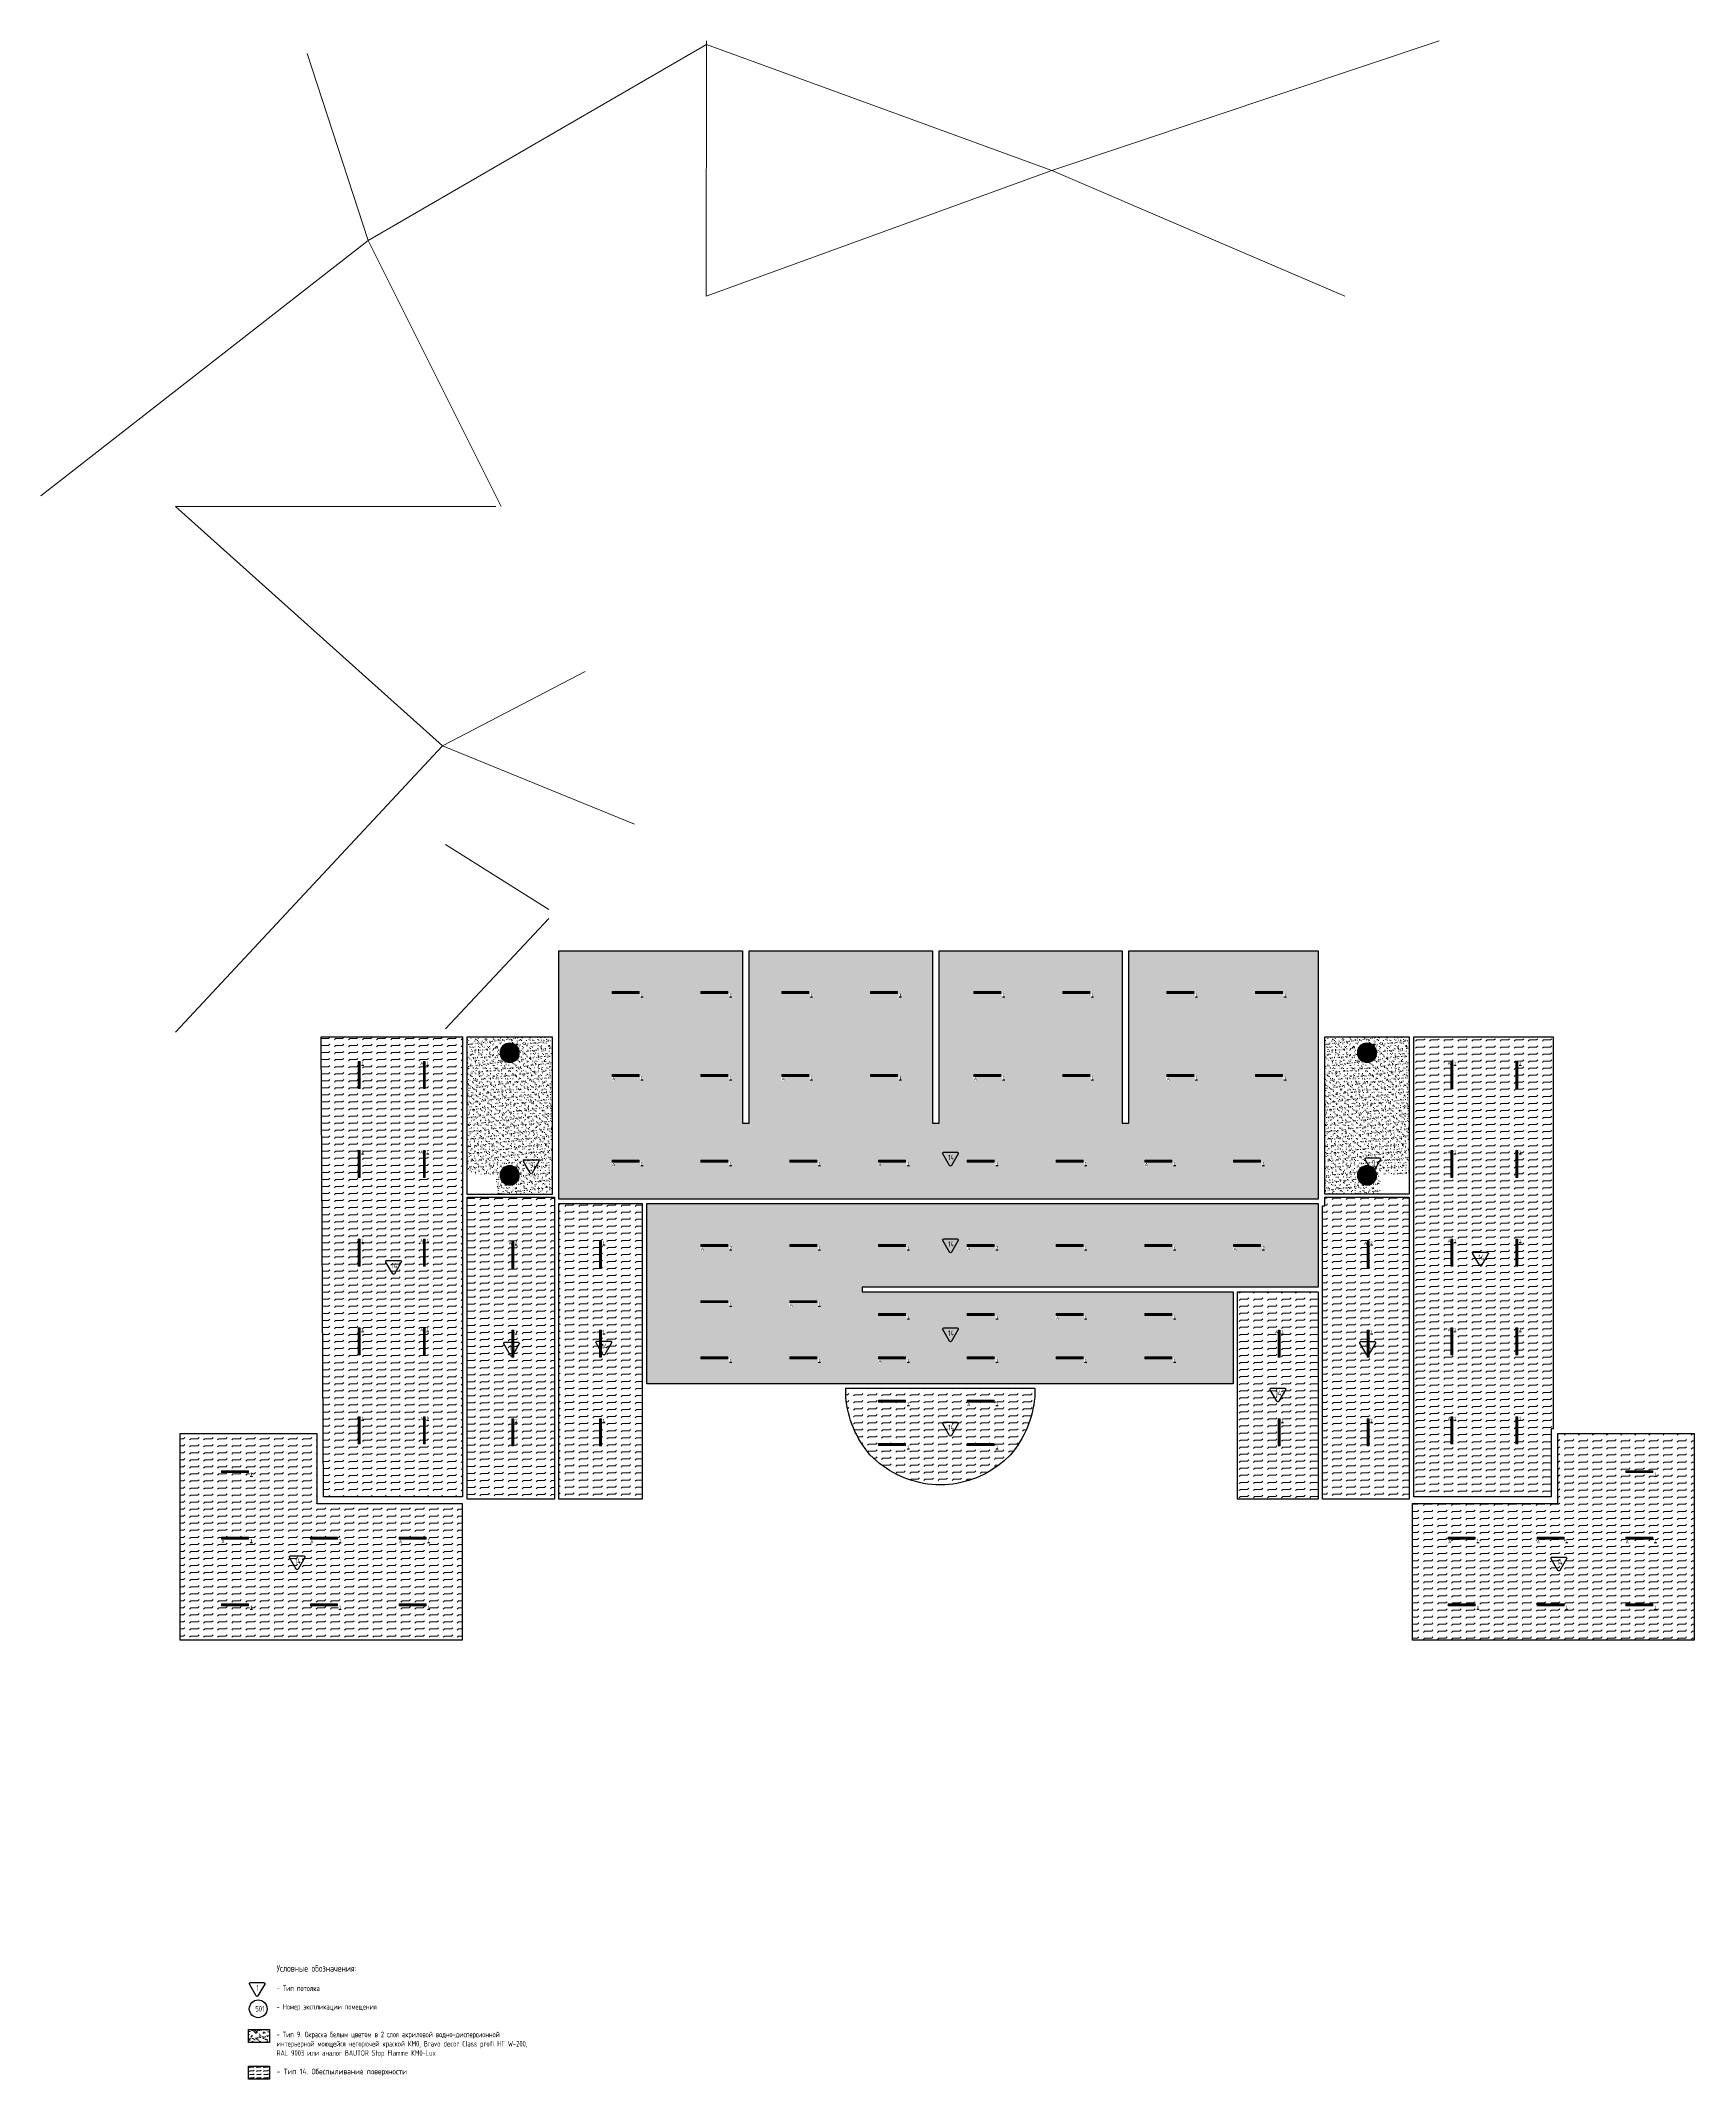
# Model space of a CAD drawing. Header units: millimetres. Extents: x -510890 to 418982, y -118257 to 141350.
# Drawn here: x 323373 to 397870, y 35519 to 127351 of the extents above; entities that cross this region are included whole.
import ezdxf

# ---------------------------------------------------------------- set-up
doc = ezdxf.new("R2010")
doc.units = ezdxf.units.MM
for name, color, linetype, lineweight in [('_ЭОМ_ОБЩ_Освещение_текст тип светильника', 172, 'Continuous', 50), ('_ЭОМ_светильник А', 1, 'Continuous', 35), ('_ЭОМ_светильник Р', 4, 'Continuous', 35), ('АР_Маркер экспликации', 239, 'Continuous', 13), ('АР_тонкая линия', 250, 'Continuous', 0)]:
    doc.layers.add(name, color=color, linetype=linetype, lineweight=lineweight)
doc.layers.add('X-ref Light', color=250, linetype='Continuous')
doc.layers.add('X-ref Light Emergency', color=249, linetype='Continuous')
doc.layers.add('АР_Потолок_Покраска', color=7, linetype='Continuous', lineweight=5, true_color=0x007399)
doc.layers.get('X-ref Light').off()
doc.styles.add('ISOCPEUR', font='isocpeur.ttf', dxfattribs={"height": 800})
doc.styles.add('ГОСТ', font='cad.shx', dxfattribs={"width": 0.8})

# ---------------------------------------------------------------- blocks, each defined once
blk = doc.blocks.new('подвесной светильник люстра')
at = {"true_color": 0xf8f6b0, "transparency": 33554687}
h = blk.add_hatch(color=51, dxfattribs=at)
h.dxf.hatch_style = 1
edge = h.paths.add_edge_path()
edge.add_ellipse((0, 0), major_axis=(-432, 0), ratio=1, start_angle=225, end_angle=315)
edge.add_line((-305, 305), (-99, 99))
edge.add_ellipse((0, 0), major_axis=(-140, 0), ratio=1, start_angle=225, end_angle=315, ccw=False)
edge.add_line((99, 99), (305, 305))
edge = h.paths.add_edge_path()
edge.add_ellipse((0, 0), major_axis=(-140, 0), ratio=1, start_angle=315, end_angle=405, ccw=False)
edge.add_line((-99, 99), (-305, 305))
edge.add_ellipse((0, 0), major_axis=(-432, 0), ratio=1, start_angle=315, end_angle=405)
edge.add_line((-305, -305), (-99, -99))
edge = h.paths.add_edge_path()
edge.add_ellipse((0, 0), major_axis=(-140, 0), ratio=1, start_angle=405, end_angle=495, ccw=False)
edge.add_line((-99, -99), (-305, -305))
edge.add_ellipse((0, 0), major_axis=(-432, 0), ratio=1, start_angle=405, end_angle=495)
edge.add_line((305, -305), (99, -99))
edge = h.paths.add_edge_path()
edge.add_ellipse((0, 0), major_axis=(-432, 0), ratio=1, start_angle=495, end_angle=585)
edge.add_line((305, 305), (99, 99))
edge.add_ellipse((0, 0), major_axis=(-140, 0), ratio=1, start_angle=495, end_angle=585, ccw=False)
edge.add_line((99, -99), (305, -305))
edge = h.paths.add_edge_path()
edge.add_ellipse((0, 0), major_axis=(-140, 0), ratio=1, start_angle=495, end_angle=585)
edge.add_ellipse((0, 0), major_axis=(-140, 0), ratio=1, start_angle=225, end_angle=315)
edge.add_ellipse((0, 0), major_axis=(-140, 0), ratio=1, start_angle=315, end_angle=405)
edge.add_ellipse((0, 0), major_axis=(-140, 0), ratio=1, start_angle=405, end_angle=495)
edge = h.paths.add_edge_path(flags=16)
edge.add_ellipse((0, 0), major_axis=(-14, 0), ratio=1, start_angle=0, end_angle=360)
at = {"color": 0, "linetype": 'ByBlock', "lineweight": -2}
for points in [[(-305, 305), (-99, 99)], [(305, 305), (99, 99)], [(-99, -99), (-305, -305)], [(99, -99), (305, -305)]]:
    blk.add_lwpolyline(points, dxfattribs=at)
for major_axis in [(-432, 0), (-140, 0), (-140, 0), (-14, 0)]:
    blk.add_ellipse((0, 0), major_axis=major_axis, ratio=1, start_param=3.926991, end_param=10.210176, dxfattribs=at)
blk = doc.blocks.new('ORIO LINE')
at = {"color": 0, "linetype": 'ByBlock', "lineweight": -2}
for p, q in [((-594, -4), (-594, 84)), ((-594, 84), (621, 84)), ((-590, 0), (-590, 80)), ((-590, 80), (617, 80)), ((617, 0), (-590, 0)), ((617, 80), (617, 0)), ((621, 84), (621, -4)), ((621, -4), (-594, -4))]:
    blk.add_line(p, q, dxfattribs=at)
blk.add_lwpolyline([(-590, 40), (617, 40)], dxfattribs=at)
blk = doc.blocks.new('A$Ceef6336e')
at = {"layer": '_ЭОМ_светильник А', "color": 18, "lineweight": 18, "ltscale": 100, "true_color": 0x000000}
for p, rotation in [((-4141, -1564), 89.99999999999991), ((4903, -1528), 179.9999999999999), ((12545, -1528), 179.9999999999999), ((21202, -1528), 179.9999999999999), ((29887, -1528), 179.9999999999999), ((42152, -1564), 89.99999999999991), ((-4141, -5564), 89.99999999999991), ((4903, -5389), 179.9999999999999), ((16903, -5389), 179.9999999999999), ((28903, -5389), 179.9999999999999), ((42152, -5564), 89.99999999999991), ((-4141, -9564), 89.99999999999991), ((-155, -9664), 89.99999999999991), ((8903, -9186), 179.9999999999999), ((20903, -9186), 179.9999999999999), ((32903, -9186), 179.9999999999999), ((38385, -9664), 89.99999999999991), ((42152, -9564), 89.99999999999991), ((12903, -11719), 179.9999999999999), ((24903, -12302), 179.9999999999999), ((-4141, -13564), 89.99999999999991), ((3800, -13664), 89.99999999999991), ((34370, -13664), 89.99999999999991), ((42152, -13564), 89.99999999999991), ((16903, -14252), 179.9999999999999), ((20903, -16202), 179.9999999999999), ((-4141, -17564), 89.99999999999991), ((42152, -17564), 89.99999999999991), ((-12695, -22376), 179.9999999999999), ((-8695, -22376), 179.9999999999999), ((-4695, -22376), 179.9999999999999)]:
    blk.add_blockref('ORIO LINE', p, dxfattribs=dict(at, rotation=rotation))
for p in [(-337, -6066), (38288, -6066)]:
    blk.add_blockref('подвесной светильник люстра', p, dxfattribs=at)
at = {"layer": '_ЭОМ_светильник А', "color": 18, "lineweight": 18, "ltscale": 100, "true_color": 0x000000, "xscale": -1, "rotation": 180}
for p in [(42545, -22376), (46545, -22376), (50545, -22376)]:
    blk.add_blockref('ORIO LINE', p, dxfattribs=at)
at = {"layer": '_ЭОМ_светильник Р', "color": 18, "lineweight": 18, "true_color": 0x000000}
for p, rotation in [((4903, 2205), 179.9999999999999), ((8903, 2205), 179.9999999999999), ((12545, 2205), 179.9999999999999), ((16545, 2205), 179.9999999999999), ((21202, 2205), 179.9999999999999), ((25202, 2205), 179.9999999999999), ((29887, 2205), 179.9999999999999), ((33887, 2205), 179.9999999999999), ((-7073, -1564), 89.99999999999991), ((8903, -1528), 179.9999999999999), ((16545, -1528), 179.9999999999999), ((25202, -1528), 179.9999999999999), ((33887, -1528), 179.9999999999999), ((45084, -1564), 89.99999999999991), ((-7073, -5564), 89.99999999999991), ((8903, -5389), 179.9999999999999), ((12903, -5389), 179.9999999999999), ((20903, -5389), 179.9999999999999), ((24903, -5389), 179.9999999999999), ((32903, -5389), 179.9999999999999), ((45084, -5564), 89.99999999999991), ((-7073, -9564), 89.99999999999991), ((3800, -9664), 89.99999999999991), ((12903, -9186), 179.9999999999999), ((16903, -9186), 179.9999999999999), ((24903, -9186), 179.9999999999999), ((28903, -9186), 179.9999999999999), ((45084, -9564), 89.99999999999991), ((8903, -11719), 179.9999999999999), ((16903, -12302), 179.9999999999999), ((20903, -12302), 179.9999999999999), ((28903, -12302), 179.9999999999999), ((-7073, -13564), 89.99999999999991), ((-155, -13664), 89.99999999999991), ((38385, -13664), 89.99999999999991), ((45084, -13564), 89.99999999999991), ((8903, -14252), 179.9999999999999), ((12903, -14252), 179.9999999999999), ((20903, -14252), 179.9999999999999), ((24903, -14252), 179.9999999999999), ((28903, -14252), 179.9999999999999), ((16903, -16202), 179.9999999999999), ((-7073, -17564), 89.99999999999991), ((-155, -17664), 89.99999999999991), ((3800, -17664), 89.99999999999991), ((34370, -17664), 89.99999999999991), ((38385, -17664), 89.99999999999991), ((45084, -17564), 89.99999999999991), ((16903, -18152), 179.9999999999999), ((20903, -18152), 179.9999999999999), ((-12695, -19376), 179.9999999999999), ((-12695, -25376), 179.9999999999999), ((-8695, -25376), 179.9999999999999), ((-4695, -25376), 179.9999999999999)]:
    blk.add_blockref('ORIO LINE', p, dxfattribs=dict(at, rotation=rotation))
at = {"layer": '_ЭОМ_светильник Р', "color": 18, "lineweight": 18, "ltscale": 100, "true_color": 0x000000}
for p in [(-337, -546), (38288, -546)]:
    blk.add_blockref('подвесной светильник люстра', p, dxfattribs=at)
at = {"layer": '_ЭОМ_светильник Р', "color": 18, "lineweight": 18, "true_color": 0x000000, "xscale": -1, "rotation": 180}
for p in [(50545, -19376), (42545, -25376), (46545, -25376), (50545, -25376)]:
    blk.add_blockref('ORIO LINE', p, dxfattribs=at)
at = {"layer": 'X-ref Light Emergency', "color": 18, "linetype": 'ByBlock', "lineweight": 18, "ltscale": 40, "true_color": 0x000000}
for p in [(-337, -546), (38288, -546), (-337, -6066), (38288, -6066)]:
    blk.add_blockref('подвесной светильник люстра', p, dxfattribs=at)
at = {"layer": '_ЭОМ_ОБЩ_Освещение_текст тип светильника', "color": 18, "lineweight": 18, "ltscale": 40, "true_color": 0x000000, "char_height": 142.2, "attachment_point": 1, "style": 'ГОСТ', "bg_fill": 3, "box_fill_scale": 1.1, "bg_fill_color": 256, "bg_fill_transparency": 0}
for s, insert, width in [('{\\L1}', (5566, 2124), 46.12), ('{\\L1}', (9566, 2124), 46.12), ('{\\L1}', (13207, 2124), 46.12), ('{\\L1}', (17207, 2124), 46.12), ('{\\L1}', (21865, 2124), 46.12), ('{\\L1}', (25865, 2124), 46.12), ('{\\L1}', (30550, 2124), 46.12), ('{\\L1}', (34550, 2124), 46.12), ('{\\L3}', (-56, 0), 55.87), ('{\\L3}', (38569, 0), 55.87), ('{\\L1}', (-7018, -945), 46.12), ('{\\L1}', (-4087, -945), 46.12), ('{\\L1}', (5566, -1609), 46.12), ('{\\L1}', (9566, -1609), 46.12), ('{\\L1}', (13207, -1609), 46.12), ('{\\L1}', (17207, -1609), 46.12), ('{\\L1}', (21865, -1609), 46.12), ('{\\L1}', (25865, -1609), 46.12), ('{\\L1}', (30550, -1609), 46.12), ('{\\L1}', (34550, -1609), 46.12), ('{\\L1}', (42207, -945), 46.12), ('{\\L1}', (45138, -945), 46.12), ('{\\L1}', (-7018, -4945), 46.12), ('{\\L1}', (-4087, -4945), 46.12), ('{\\L4}', (-56, -5520), 55.87), ('{\\L1}', (5566, -5470), 46.12), ('{\\L1}', (9566, -5470), 46.12), ('{\\L1}', (13566, -5470), 46.12), ('{\\L1}', (17566, -5470), 46.12), ('{\\L1}', (21566, -5470), 46.12), ('{\\L1}', (25566, -5470), 46.12), ('{\\L1}', (29566, -5470), 46.12), ('{\\L1}', (33566, -5470), 46.12), ('{\\L4}', (38569, -5520), 55.87), ('{\\L1}', (42207, -4945), 46.12), ('{\\L1}', (45138, -4945), 46.12), ('{\\L1}', (-7018, -8945), 46.12), ('{\\L1}', (-4087, -8945), 46.12), ('{\\L2}', (-100, -9045), 46.12), ('{\\L1}', (3855, -9045), 46.12), ('{\\L2}', (38440, -9045), 46.12), ('{\\L1}', (42207, -8945), 46.12), ('{\\L1}', (45138, -8945), 46.12), ('{\\L2}', (9566, -9267), 46.12), ('{\\L1}', (13566, -9267), 46.12), ('{\\L1}', (17566, -9267), 46.12), ('{\\L2}', (21566, -9267), 46.12), ('{\\L1}', (25566, -9267), 46.12), ('{\\L1}', (29566, -9267), 46.12), ('{\\L2}', (33566, -9267), 46.12), ('{\\L1}', (9566, -11800), 46.12), ('{\\L1}', (13566, -11800), 46.12), ('{\\L1}', (17566, -12383), 46.12), ('{\\L1}', (21566, -12383), 46.12), ('{\\L1}', (25566, -12383), 46.12), ('{\\L1}', (29566, -12383), 46.12), ('{\\L1}', (-7018, -12945), 46.12), ('{\\L1}', (-4087, -12945), 46.12), ('{\\L1}', (-100, -13045), 46.12), ('{\\L1}', (3855, -13045), 46.12), ('{\\L1}', (34425, -13045), 46.12), ('{\\L1}', (38440, -13045), 46.12), ('{\\L1}', (42207, -12945), 46.12), ('{\\L1}', (45138, -12945), 46.12), ('{\\L1}', (9566, -14333), 46.12), ('{\\L1}', (13566, -14333), 46.12), ('{\\L1}', (17566, -14333), 46.12), ('{\\L1}', (21566, -14333), 46.12), ('{\\L1}', (25566, -14333), 46.12), ('{\\L1}', (29566, -14333), 46.12), ('{\\L1}', (17566, -16283), 46.12), ('{\\L1}', (21566, -16283), 46.12), ('{\\L1}', (-7018, -16945), 46.12), ('{\\L1}', (-4087, -16945), 46.12), ('{\\L1}', (-100, -17045), 46.12), ('{\\L1}', (3855, -17045), 46.12), ('{\\L1}', (34425, -17045), 46.12), ('{\\L1}', (38440, -17045), 46.12), ('{\\L1}', (42207, -16945), 46.12), ('{\\L1}', (45138, -16945), 46.12), ('{\\L1}', (17566, -18233), 46.12), ('{\\L1}', (21566, -18233), 46.12), ('{\\L1}', (-12033, -19457), 46.12), ('{\\L1}', (51235, -19457), 46.12), ('{\\L1}', (-12033, -22457), 46.12), ('{\\L1}', (-8033, -22457), 46.12), ('{\\L1}', (-4033, -22457), 46.12), ('{\\L1}', (43231, -22453), 46.12), ('{\\L1}', (47235, -22457), 46.12), ('{\\L1}', (51235, -22457), 46.12), ('{\\L1}', (-12033, -25457), 46.12), ('{\\L1}', (-8033, -25457), 46.12), ('{\\L1}', (-4033, -25457), 46.12), ('{\\L1}', (43235, -25457), 46.12), ('{\\L1}', (47235, -25457), 46.12), ('{\\L1}', (51235, -25457), 46.12)]:
    blk.add_mtext(s, dxfattribs=dict(at, insert=insert, width=width))
at = {"layer": '_ЭОМ_светильник А', "color": 18, "lineweight": 18, "ltscale": 100, "true_color": 0x000000, "char_height": 142, "width": 86.04, "attachment_point": 1, "style": 'ГОСТ', "bg_fill": 3, "box_fill_scale": 1.1, "bg_fill_color": 256, "bg_fill_transparency": 0}
for insert in [(4285, -1654), (11923, -1650), (20584, -1654), (29269, -1654), (4282, -5511), (16282, -5511), (28285, -5515), (-797, -5591), (37828, -5591), (8285, -9312), (20289, -9312), (32285, -9312), (12282, -11841), (24282, -12424), (16282, -14374), (20282, -16324), (-13317, -22498), (-9317, -22498), (-5317, -22498), (41955, -22502), (45951, -22498), (49951, -22498)]:
    blk.add_mtext('А', dxfattribs=dict(at, insert=insert))
for insert in [(-4364, -955), (41929, -955), (-4364, -4955), (41929, -4955), (-4364, -8955), (-377, -9055), (38159, -9055), (41929, -8955), (-4364, -12955), (3582, -13059), (34152, -13059), (41929, -12955), (-4364, -16955), (41933, -16959)]:
    blk.add_mtext('А', dxfattribs=dict(at, insert=insert))
blk = doc.blocks.new('A$Cbdfa4545')
at = {"layer": 'АР_тонкая линия', "ltscale": 100}
for p, q in [((14999, -12250), (30249, -3411)), ((30234, -14750), (30249, -3250)), ((30249, -3411), (45805, -9099)), ((63259, -3250), (45805, -9099)), ((45805, -9099), (30234, -14750)), ((45805, -9099), (58999, -14750)), ((249, -23750), (14999, -12250)), ((14999, -12250), (20999, -24231)), ((20749, -24231), (6319, -24231)), ((6319, -24231), (18351, -35012)), ((24779, -31665), (18351, -35012)), ((18351, -35012), (6319, -47915)), ((18351, -35012), (26999, -38535)), ((18479, -39465), (23134, -42391))]:
    blk.add_line(p, q, dxfattribs=at)
for points in [[(12249, -3817), (14999, -12250)], [(18479, -47755), (23134, -42791)]]:
    blk.add_lwpolyline(points, dxfattribs=at)

msp = doc.modelspace()

# ---------------------------------------------------------------- hatches: boundary and pattern name
at = {"layer": 'АР_Потолок_Покраска'}
h = msp.add_hatch(dxfattribs=at)
h.set_pattern_fill('FLEX', color=256, scale=50)
h.set_pattern_definition([(0, (264334.32, 23121.33), (0, 317.5), [317.5, -317.5]), (45, (264651.82, 23121.33), (0, 317.5), [79.375, -290.2628, 79.375, -449.0128])])
h.paths.add_polyline_path([(372394.6, 86350.7), (380919.6, 86350.7), (380919.6, 75165.7), (346719.6, 75165.7), (346719.6, 86350.7), (354984.6, 86350.7), (354984.6, 78590.3), (355284.6, 78590.3), (355284.6, 86350.7), (363549.6, 86350.7), (363549.6, 78590.3), (363849.6, 78590.3), (363849.6, 86350.7), (372094.6, 86350.7), (372094.6, 78590.3), (372394.6, 78590.3)])
h = msp.add_hatch(dxfattribs=at)
h.set_pattern_fill('FLEX', color=256, scale=50)
h.set_pattern_definition([(0, (226166.73, 18903.93), (0, 317.5), [317.5, -317.5]), (45, (226484.23, 18903.93), (0, 317.5), [79.375, -290.2628, 79.375, -449.0128])])
h.paths.add_polyline_path([(336004.6, 82485.7), (342379.6, 82485.7), (342379.6, 61755.7), (336104.6, 61755.7)])
h = msp.add_hatch(dxfattribs=at)
h.set_pattern_fill('AR-SAND', color=256, scale=5)
h.set_pattern_definition([(37.5, (137892.84, 47614.56), (-8.00016, 244.70662), [0, -193.04, 0, -215.9, 0, -206.375]), (7.5, (137892.84, 47614.56), (224.76164, 358.41255), [0, -104.14, 0, -173.99, 0, -66.675]), (327.5, (137736.63, 47614.56), (395.49619, 0.7186), [0, -63.5, 0, -228.6, 0, -298.45]), (317.5, (137736.63, 47614.56), (381.7782, 111.46466), [0, -31.75, 0, -149.86, 0, -171.45])])
h.paths.add_polyline_path([(346419.6, 82485.7), (346419.6, 75381.3), (343879.7, 75381.3), (343879.6, 76285.8), (342579.6, 76285.7), (342579.6, 82485.7)])
h = msp.add_hatch(dxfattribs=at)
h.set_pattern_fill('AR-SAND', color=256, scale=5)
h.set_pattern_definition([(37.5, (176502.84, 47614.56), (-8.00016, 244.70662), [0, -193.04, 0, -215.9, 0, -206.375]), (7.5, (176502.84, 47614.56), (224.76164, 358.41255), [0, -104.14, 0, -173.99, 0, -66.675]), (327.5, (176346.63, 47614.56), (395.49619, 0.7186), [0, -63.5, 0, -228.6, 0, -298.45]), (317.5, (176346.63, 47614.56), (381.7782, 111.46466), [0, -31.75, 0, -149.86, 0, -171.45])])
h.paths.add_polyline_path([(385029.6, 82485.7), (385029.6, 76285.7), (383729.6, 76285.7), (383729.6, 75385.7), (381219.6, 75388), (381219.6, 82485.7)])
h = msp.add_hatch(dxfattribs=at)
h.set_pattern_fill('FLEX', color=256, scale=50)
h.set_pattern_definition([(0, (275512.9, 19788.9), (0, 317.5), [317.5, -317.5]), (45, (275830.4, 19788.9), (0, 317.5), [79.375, -290.2628, 79.375, -449.0128])])
h.paths.add_polyline_path([(385229.6, 82485.7), (391519.6, 82485.7), (391519.6, 64815.7), (391419.6, 64815.7), (391419.6, 61755.7), (385229.6, 61755.7)])
h = msp.add_hatch(dxfattribs=at)
h.set_pattern_fill('FLEX', color=256, scale=50)
h.set_pattern_definition([(0, (232724.88, 12329.18), (0, 317.5), [317.5, -317.5]), (45, (233042.38, 12329.18), (0, 317.5), [79.375, -290.2628, 79.375, -449.0128])])
h.paths.add_polyline_path([(342579.6, 75262.4), (346519.6, 75262.4), (346519.6, 61655.7), (342579.6, 61655.7)])
h = msp.add_hatch(dxfattribs=at)
h.set_pattern_fill('FLEX', color=256, scale=50)
h.set_pattern_definition([(0, (236543.65, 12348.9), (0, 317.5), [317.5, -317.5]), (45, (236861.15, 12348.9), (0, 317.5), [79.375, -290.2628, 79.375, -449.0128])])
h.paths.add_polyline_path([(346719.6, 74965.7), (350474.6, 74965.7), (350474.6, 61655.7), (346719.6, 61655.7)])
h = msp.add_hatch(dxfattribs=at)
h.set_pattern_fill('FLEX', color=256, scale=50)
h.paths.add_polyline_path([(350674.6, 74965.7), (380919.6, 74965.7), (380919.6, 71195.7), (360384.6, 71195.7), (360384.6, 70994.7), (377089.6, 70995.7), (377089.6, 66845.7), (350674.6, 66845.7)])
h = msp.add_hatch(dxfattribs=at)
h.set_pattern_fill('FLEX', color=256, scale=50)
h.set_pattern_definition([(0, (271123.25, 9807.52), (0, 317.5), [317.5, -317.5]), (45, (271440.75, 9807.52), (0, 317.5), [79.375, -290.2628, 79.375, -449.0128])])
h.paths.add_polyline_path([(381219.6, 75262), (385029.6, 75262), (385029.6, 61655.7), (381119.6, 61655.7), (381119.6, 74865.7), (381219.6, 74865.7)])
h = msp.add_hatch(dxfattribs=at)
h.set_pattern_fill('FLEX', color=256, scale=50)
h.set_pattern_definition([(0, (267572.68, 8433.5), (0, 317.5), [317.5, -317.5]), (45, (267890.18, 8433.49), (0, 317.5), [79.375, -290.2628, 79.375, -449.0128])])
h.paths.add_polyline_path([(377289.6, 70995.7), (380919.6, 70995.7), (380919.6, 61655.7), (377289.6, 61655.7)])
h = msp.add_hatch(dxfattribs=at)
h.set_pattern_fill('FLEX', color=256, scale=50)
edge = h.paths.add_edge_path()
edge.add_line((359644.2, 66645.7), (368154.3, 66645.7))
edge.add_line((368154.3, 66645.7), (368154.3, 66245.7))
edge.add_arc((363599.1, 66636.9), 4572, 319.300367, 355.091765, ccw=False)
edge.add_line((367065.3, 63655.5), (366777.5, 63377.6))
edge.add_arc((363825.1, 66830.2), 4542.9, 273.465225, 310.535136, ccw=False)
edge.add_line((364099.7, 62295.7), (363699.6, 62295.7))
edge.add_arc((363974.2, 66830.2), 4542.9, 229.465304, 266.535, ccw=False)
edge.add_line((361021.7, 63377.6), (360734, 63655.5))
edge.add_arc((364200.7, 66638.5), 4573.5, 184.926954, 220.710872, ccw=False)
edge.add_line((359644.2, 66245.7), (359644.2, 66645.7))
h = msp.add_hatch(dxfattribs=at)
h.set_pattern_fill('FLEX', color=256, scale=50)
h.set_pattern_definition([(0, (225353.77, -2298.97), (0, 317.5), [317.5, -317.5]), (45, (225671.27, -2298.97), (0, 317.5), [79.375, -290.2628, 79.375, -449.0128])])
h.paths.add_polyline_path([(335804.6, 61455.7), (342354.6, 61455.7), (342354.6, 55305.7), (329654.6, 55305.7), (329654.2, 64615.7), (335804.6, 64615.7)])
h = msp.add_hatch(dxfattribs=at)
h.set_pattern_fill('FLEX', color=256, scale=50)
h.set_pattern_definition([(0, (277139.34, -2081.68), (0, 317.5), [317.5, -317.5]), (45, (277456.84, -2081.68), (0, 317.5), [79.375, -290.2628, 79.375, -449.0128])])
h.paths.add_polyline_path([(385169.6, 61455.7), (391719.6, 61455.7), (391719.6, 64615.7), (397870, 64615.7), (397869.6, 55305.7), (385169.6, 55305.7)])
h = msp.add_hatch(dxfattribs=at)
h.set_pattern_fill('AR-SAND', color=256, scale=5)
h.set_pattern_definition([(37.5, (0, 757.65), (-8.00016, 244.70662), [0, -193.04, 0, -215.9, 0, -206.375]), (7.5, (0, 757.65), (224.76164, 358.41255), [0, -104.14, 0, -173.99, 0, -66.675]), (327.5, (-156.2, 757.65), (395.49619, 0.71859), [0, -63.5, 0, -228.6, 0, -298.45]), (317.5, (-156.2, 757.65), (381.77823, 111.46466), [0, -31.75, 0, -149.86, 0, -171.45])])
h.paths.add_polyline_path([(332728.2, 37764.2), (333672, 37764.2), (333672, 37172.4), (332728.2, 37172.4)])
h = msp.add_hatch(dxfattribs=at)
h.set_pattern_fill('FLEX', color=256, scale=25)
h.set_pattern_definition([(0, (111824.68, 66219.88), (0, 158.75), [158.75, -158.75]), (45, (111983.43, 66219.88), (0, 158.75), [39.6875, -145.1314, 39.6875, -224.5064])])
h.paths.add_polyline_path([(332728.2, 36111.3), (333672, 36111.3), (333672, 35519.4), (332728.2, 35519.4)])

# ---------------------------------------------------------------- linework, layer by layer
for points in [[(372394.6, 86350.7), (380919.6, 86350.7), (380919.6, 75165.7), (346719.6, 75165.7), (346719.6, 86350.7), (354984.6, 86350.7), (354984.6, 78590.3), (355284.6, 78590.3), (355284.6, 86350.7), (363549.6, 86350.7), (363549.6, 78590.3), (363849.6, 78590.3), (363849.6, 86350.7), (372094.6, 86350.7), (372094.6, 78590.3), (372394.6, 78590.3)], [(336004.6, 82485.7), (342379.6, 82485.7), (342379.6, 61755.7), (336104.6, 61755.7)], [(346419.6, 82485.7), (346419.6, 75381.3), (342579.6, 75381.3), (342579.6, 82485.7)], [(385029.6, 82485.7), (385029.6, 75388), (381219.6, 75388), (381219.6, 82485.7)], [(385229.6, 82485.7), (391519.6, 82485.7), (391519.6, 64815.7), (391419.6, 64815.7), (391419.6, 61755.7), (385229.6, 61755.7)], [(342579.6, 75262.4), (346519.6, 75262.4), (346519.6, 61655.7), (342579.6, 61655.7)], [(346719.6, 74965.7), (350474.6, 74965.7), (350474.6, 61655.7), (346719.6, 61655.7)], [(350674.6, 74965.7), (380919.6, 74965.7), (380919.6, 71195.7), (360384.6, 71195.7), (360384.6, 70994.7), (377089.6, 70995.7), (377089.6, 66845.7), (350674.6, 66845.7)], [(381219.6, 75262), (385029.6, 75262), (385029.6, 61655.7), (381119.6, 61655.7), (381119.6, 74865.7), (381219.6, 74865.7)], [(377289.6, 70995.7), (380919.6, 70995.7), (380919.6, 61655.7), (377289.6, 61655.7)], [(335804.6, 61455.7), (342354.6, 61455.7), (342354.6, 55305.7), (329654.6, 55305.7), (329654.2, 64615.7), (335804.6, 64615.7)], [(385169.6, 61455.7), (391719.6, 61455.7), (391719.6, 64615.7), (397870, 64615.7), (397869.6, 55305.7), (385169.6, 55305.7)], [(332728.2, 37764.2), (333672, 37764.2), (333672, 37172.4), (332728.2, 37172.4)], [(332728.2, 36111.3), (333672, 36111.3), (333672, 35519.4), (332728.2, 35519.4)]]:
    msp.add_lwpolyline(points, close=True)
for points in [[(364053.6, 77284.3), (364659.8, 77284.3, -0.5773495), (364703.1, 77209.3), (364400, 76684.3, -0.5773541), (364313.4, 76684.3), (364010.3, 77209.3, -0.5773491), (364053.6, 77284.3, -0.0000017)], [(345165.6, 76935.4), (345771.8, 76935.4, -0.5773495), (345815.1, 76860.4), (345512, 76335.4, -0.5773541), (345425.4, 76335.4), (345122.3, 76860.4, -0.5773491), (345165.6, 76935.4, -0.0000017)], [(383083.5, 77028.5), (383689.8, 77028.5, -0.5773495), (383733.1, 76953.5), (383430, 76428.5, -0.5773541), (383343.4, 76428.5), (383040.2, 76953.5, -0.5773491), (383083.5, 77028.5, -0.0000017)], [(364053.6, 73377.8), (364659.8, 73377.8, -0.5773495), (364703.1, 73302.8), (364400, 72777.8, -0.5773541), (364313.4, 72777.8), (364010.3, 73302.8, -0.5773491), (364053.6, 73377.8, -0.0000017)], [(387943.3, 72773), (388549.5, 72773, -0.5773495), (388592.8, 72698), (388289.7, 72173, -0.5773541), (388203.1, 72173), (387899.9, 72698, -0.5773491), (387943.3, 72773, -0.0000017)], [(338968.6, 72406.9), (339574.8, 72406.9, -0.5773495), (339618.1, 72331.9), (339315, 71806.9, -0.5773541), (339228.4, 71806.9), (338925.3, 72331.9, -0.5773491), (338968.6, 72406.9, -0.0000017)], [(364053.6, 69366.5), (364659.8, 69366.5, -0.5773495), (364703.1, 69291.5), (364400, 68766.5, -0.5773541), (364313.4, 68766.5), (364010.3, 69291.5, -0.5773491), (364053.6, 69366.5, -0.0000017)], [(344282.3, 68716.5), (344888.5, 68716.5, -0.5773495), (344931.8, 68641.5), (344628.7, 68116.5, -0.5773541), (344542.1, 68116.5), (344239, 68641.5, -0.5773491), (344282.3, 68716.5, -0.0000017)], [(348436.8, 68774), (349043, 68774, -0.5773495), (349086.3, 68699), (348783.2, 68174, -0.5773541), (348696.6, 68174), (348393.5, 68699, -0.5773491), (348436.8, 68774, -0.0000017)], [(382852.9, 68753.1), (383459.1, 68753.1, -0.5773495), (383502.4, 68678.1), (383199.3, 68153.1, -0.5773541), (383112.7, 68153.1), (382809.6, 68678.1, -0.5773491), (382852.9, 68753.1, -0.0000017)], [(378801.3, 66658.8), (379407.5, 66658.8, -0.5773495), (379450.8, 66583.8), (379147.7, 66058.8, -0.5773541), (379061.1, 66058.8), (378758, 66583.8, -0.5773491), (378801.3, 66658.8, -0.0000017)], [(364053.6, 65116.9), (364659.8, 65116.9, -0.5773495), (364703.1, 65041.9), (364400, 64516.9, -0.5773541), (364313.4, 64516.9), (364010.3, 65041.9, -0.5773491), (364053.6, 65116.9, -0.0000017)], [(334626, 59100.3), (335232.2, 59100.3, -0.5773495), (335275.5, 59025.3), (334972.4, 58500.3, -0.5773541), (334885.8, 58500.3), (334582.7, 59025.3, -0.5773491), (334626, 59100.3, -0.0000017)], [(391471.2, 59042.1), (392077.4, 59042.1, -0.5773495), (392120.7, 58967.1), (391817.6, 58442.1, -0.5773541), (391731, 58442.1), (391427.9, 58967.1, -0.5773491), (391471.2, 59042.1, -0.0000017)], [(332814.2, 39875.3), (333420.4, 39875.3, -0.5773495), (333463.7, 39800.3), (333160.6, 39275.3, -0.5773541), (333074, 39275.3), (332770.9, 39800.3, -0.5773491), (332814.2, 39875.3, -0.0000017)]]:
    msp.add_lwpolyline(points, format="xyb")
msp.add_lwpolyline([(359644.2, 66645.7), (368154.3, 66645.7), (368154.3, 66245.7, -0.1574515), (367065.3, 63655.5), (366777.5, 63377.6, -0.1631735), (364099.7, 62295.7), (363699.6, 62295.7, -0.1631725), (361021.7, 63377.6), (360734, 63655.5, -0.1574181), (359644.2, 66245.7)], format="xyb", close=True)
msp.add_circle((333169, 38692.6), 400)

# ---------------------------------------------------------------- block references
at = {"layer": 'X-ref Light Emergency', "linetype": 'ByBlock', "ltscale": 40}
for p in [(344499.6, 81761.2), (383124.6, 81761.2), (344499.6, 76241.2), (383124.6, 76241.2)]:
    msp.add_blockref('подвесной светильник люстра', p, dxfattribs=at)

# ---------------------------------------------------------------- texts
at = {"char_height": 250, "attachment_point": 1, "style": 'ISOCPEUR'}
for s, insert, width in [('{\\W0.7;14}', (364256.7, 77172.2), 294.334), ('{\\W0.7;9}', (345419.3, 76823.3), 294.334), ('{\\W0.7;9}', (383337.2, 76916.5), 294.334), ('{\\W0.7;14}', (364256.7, 73265.7), 294.334), ('{\\W0.7;14}', (388146.3, 72660.9), 294.334), ('{\\W0.7;14}', (339171.7, 72294.8), 294.334), ('{\\W0.7;14}', (364256.7, 69254.4), 294.334), ('{\\W0.7;14}', (344485.3, 68604.4), 294.334), ('{\\W0.7;14}', (348639.9, 68661.9), 294.334), ('{\\W0.7;14}', (383056, 68641.1), 294.334), ('{\\W0.7;14}', (379004.4, 66546.8), 294.334), ('{\\W0.7;14}', (364256.7, 65004.8), 294.334), ('{\\W0.7;14}', (334829.1, 58988.2), 294.334), ('{\\W0.7;14}', (391674.2, 58930), 294.334), ('\\A1;{\\H1.2x;\\W0.7;Условные обозначения: \\H1.66667x;\\P\\pxql;\\H0.5x;\\P\\A0;- Тип потолка\\P\\P- Номер экспликации помещения\\P\\W0.8;\\P\\pq*;\\P\\W0.7;- Тип 9. Окраска белым цветом в 2 слоя акриловой водно-дисперсионной интерьерной моющейся негорючей краской КМ0, Bravo decor Class profi НГ W-200, RAL 9003 или аналог BAUTOR Stop Flamme КМ0-Lux \\P\\W0.8;\\P- Тип 14. Обеспыливание поверхности}', (334000.5, 40660.9), 9733.244), ('{\\W0.7;1}', (333089.9, 39763.2), 294.334), ('{\\W0.7;501}', (333042.7, 38818.1), 294.334)]:
    msp.add_mtext(s, dxfattribs=dict(at, insert=insert, width=width))

# ---------------------------------------------------------------- next in the draw order: block references
at = {"layer": 'X-ref Light', "color": 18, "lineweight": 30, "true_color": 0x000000}
msp.add_blockref('A$Ceef6336e', (344836.9, 82306.7), dxfattribs=at)

# ---------------------------------------------------------------- next in the draw order: block references
at = {"layer": 'АР_Маркер экспликации', "ltscale": 100}
msp.add_blockref('A$Cbdfa4545', (323124.6, 130600.7), dxfattribs=at)

doc.saveas('drawing.dxf')
